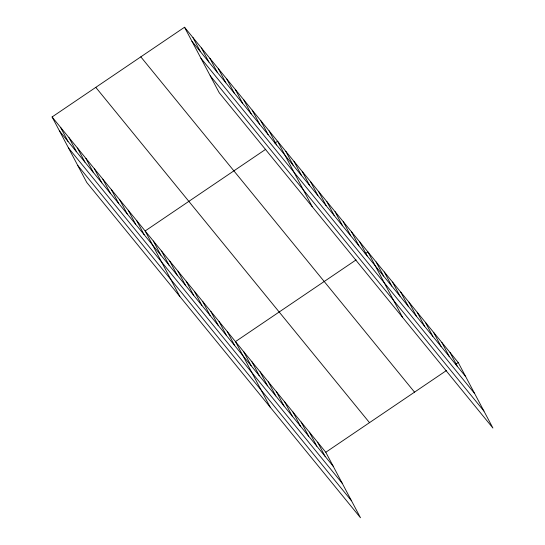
<?xml version="1.0" encoding="UTF-8"?>
<svg xmlns="http://www.w3.org/2000/svg" width="545" height="545" viewBox="0 0 545 545"><rect width="100%" height="100%" fill="white"/><g stroke="black" fill="none" stroke-linecap="round" stroke-linejoin="round"><path stroke-width="0.82" d="M52.088 116.964L325.794 452.255L360.477 517.75L86.764 182.459L52.088 116.964L184.523 27.25L458.236 362.541L492.912 428.036L219.206 92.745L184.523 27.25M265.79 149.241L145.147 230.964L179.83 296.46M274.809 143.131L277.589 141.25L312.265 206.746M356.117 259.883L235.474 341.606L270.15 407.101M365.136 253.779L367.909 251.899L402.585 317.394M325.794 452.255L446.444 370.532M455.457 364.421L458.236 362.541M191.969 41.318L465.682 376.609M200.955 58.288L474.668 393.579M210.213 75.775L483.926 411.066M140.821 56.857L414.527 392.148M95.791 87.357L369.503 422.647M59.534 131.025L333.247 466.322M68.52 148.002L342.233 483.292M77.778 165.482L351.491 500.78M450.02 352.486L457.473 366.547M441.811 342.423L449.257 356.491M433.602 332.368L441.048 346.429M425.386 322.306L432.839 336.374M417.177 312.251L424.623 326.312M408.968 302.189L416.414 316.257M400.752 292.134L408.205 306.195M392.543 282.072L399.989 296.139M384.334 272.016L391.78 286.077M376.118 261.954L383.571 276.022M359.7 241.837L367.146 255.905M351.484 231.782L358.937 245.843M343.275 221.72L350.721 235.787M335.066 211.664L342.512 225.725M326.857 201.602L334.303 215.67M318.641 191.54L326.087 205.608M310.432 181.485L317.878 195.553M302.223 171.423L309.669 185.491M294.007 161.368L301.453 175.429M285.798 151.306L293.244 165.373M269.128 130.889L276.574 144.95M260.667 120.52L268.113 134.588M252.206 110.158L259.652 124.226M243.744 99.796L251.191 113.857M235.283 89.434L242.729 103.495M226.822 79.066L234.275 93.134M218.368 68.704L225.814 82.772M209.907 58.342L217.353 72.403M201.446 47.98L208.892 62.041M192.984 37.612L200.431 51.68M317.585 442.193L325.031 456.26M309.376 432.137L316.822 446.205M301.16 422.075L308.613 436.143M292.951 412.02L300.397 426.081M284.742 401.958L292.188 416.026M276.533 391.903L283.979 405.964M268.317 381.841L275.763 395.908M260.108 371.785L267.554 385.846M251.899 361.723L259.345 375.791M243.683 351.668L251.129 365.729M227.265 331.551L234.711 345.612M219.049 321.489L226.495 335.557M210.84 311.433L218.286 325.494M202.631 301.371L210.077 315.439M194.415 291.316L201.861 305.377M186.206 281.254L193.652 295.322M177.997 271.199L185.443 285.26M169.781 261.137L177.227 275.205M161.572 251.082L169.018 265.142M153.363 241.019L160.809 255.087M136.686 220.596L144.139 234.663M128.232 210.234L135.678 224.302M119.771 199.872L127.217 213.933M111.309 189.51L118.755 203.571M102.848 179.141L110.294 193.209M94.387 168.78L101.833 182.847M85.926 158.418L93.372 172.479M77.465 148.049L84.918 162.117M69.011 137.687L76.457 151.755M60.55 127.326L67.996 141.387"/></g></svg>
